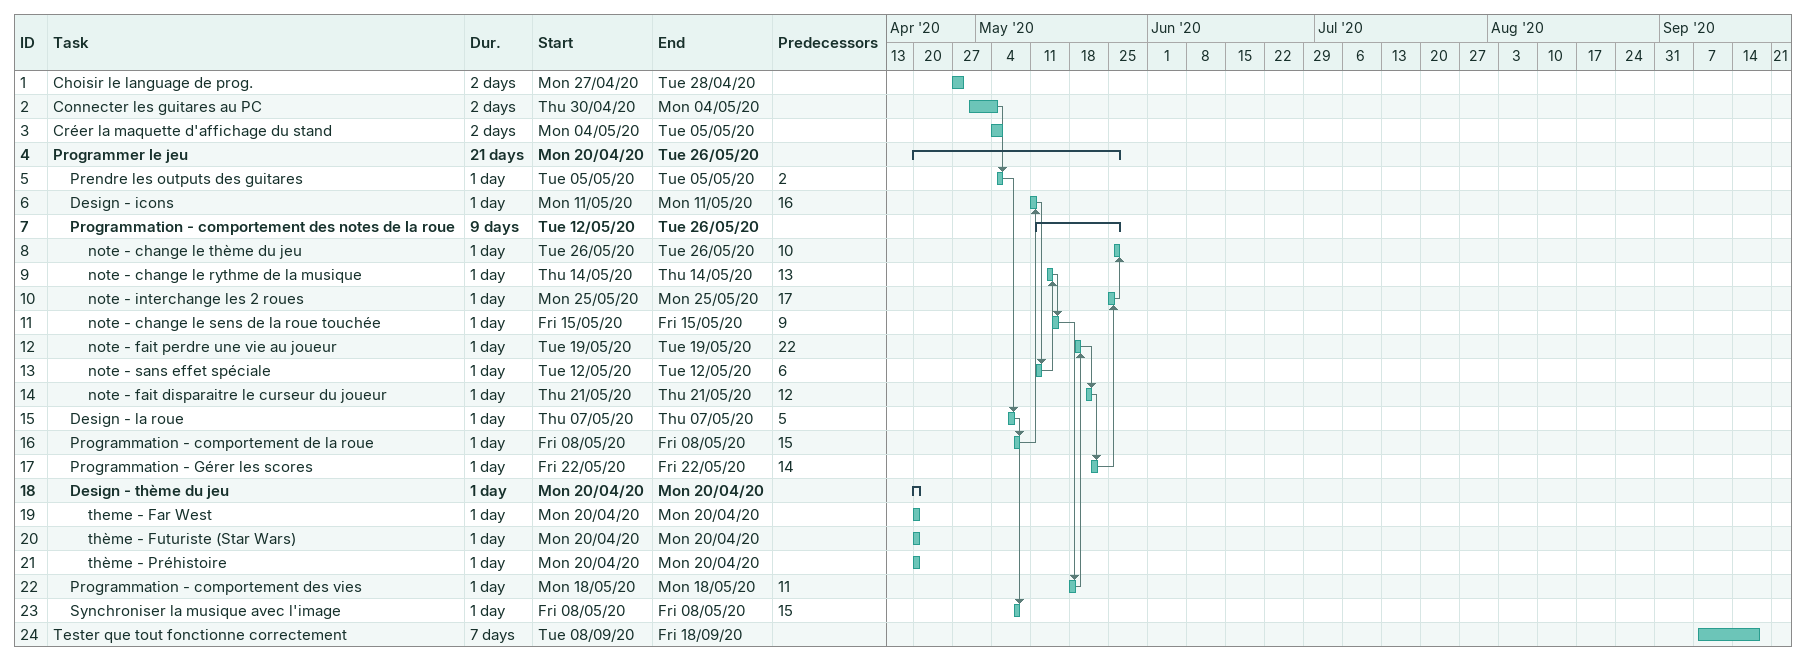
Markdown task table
| ID | Level | Task | Duration | Start | Finish | Predecessors |
|---|---|---|---|---|---|---|
| 1 | 1 | Choisir le language de prog. | 2d | 2020-04-27 | 2020-04-28 |  |
| 2 | 1 | Connecter les guitares au PC | 2d | 2020-04-30 | 2020-05-04 |  |
| 3 | 1 | Créer la maquette d'affichage du stand | 2d | 2020-05-04 | 2020-05-05 |  |
| 4 | 1 | **Programmer le jeu** | 21d | 2020-04-20 | 2020-05-26 |  |
| 5 | 2 | Prendre les outputs des guitares | 1d | 2020-05-05 | 2020-05-05 | 2 |
| 6 | 2 | Design - icons | 1d | 2020-05-11 | 2020-05-11 | 16 |
| 7 | 2 | **Programmation - comportement des notes de la roue** | 9d | 2020-05-12 | 2020-05-26 |  |
| 8 | 3 | note - change le thème du jeu | 1d | 2020-05-26 | 2020-05-26 | 10 |
| 9 | 3 | note - change le rythme de la musique | 1d | 2020-05-14 | 2020-05-14 | 13 |
| 10 | 3 | note - interchange les 2 roues | 1d | 2020-05-25 | 2020-05-25 | 17 |
| 11 | 3 | note - change le sens de la roue touchée | 1d | 2020-05-15 | 2020-05-15 | 9 |
| 12 | 3 | note - fait perdre une vie au joueur | 1d | 2020-05-19 | 2020-05-19 | 22 |
| 13 | 3 | note - sans effet spéciale | 1d | 2020-05-12 | 2020-05-12 | 6 |
| 14 | 3 | note - fait disparaitre le curseur du joueur | 1d | 2020-05-21 | 2020-05-21 | 12 |
| 15 | 2 | Design - la roue | 1d | 2020-05-07 | 2020-05-07 | 5 |
| 16 | 2 | Programmation - comportement de la roue | 1d | 2020-05-08 | 2020-05-08 | 15 |
| 17 | 2 | Programmation - Gérer les scores | 1d | 2020-05-22 | 2020-05-22 | 14 |
| 18 | 2 | **Design - thème du jeu** | 1d | 2020-04-20 | 2020-04-20 |  |
| 19 | 3 | theme - Far West | 1d | 2020-04-20 | 2020-04-20 |  |
| 20 | 3 | thème - Futuriste (Star Wars) | 1d | 2020-04-20 | 2020-04-20 |  |
| 21 | 3 | thème - Préhistoire | 1d | 2020-04-20 | 2020-04-20 |  |
| 22 | 2 | Programmation - comportement des vies | 1d | 2020-05-18 | 2020-05-18 | 11 |
| 23 | 2 | Synchroniser la musique avec l'image | 1d | 2020-05-08 | 2020-05-08 | 15 |
| 24 | 1 | Tester que tout fonctionne correctement | 7d | 2020-09-08 | 2020-09-18 |  |
